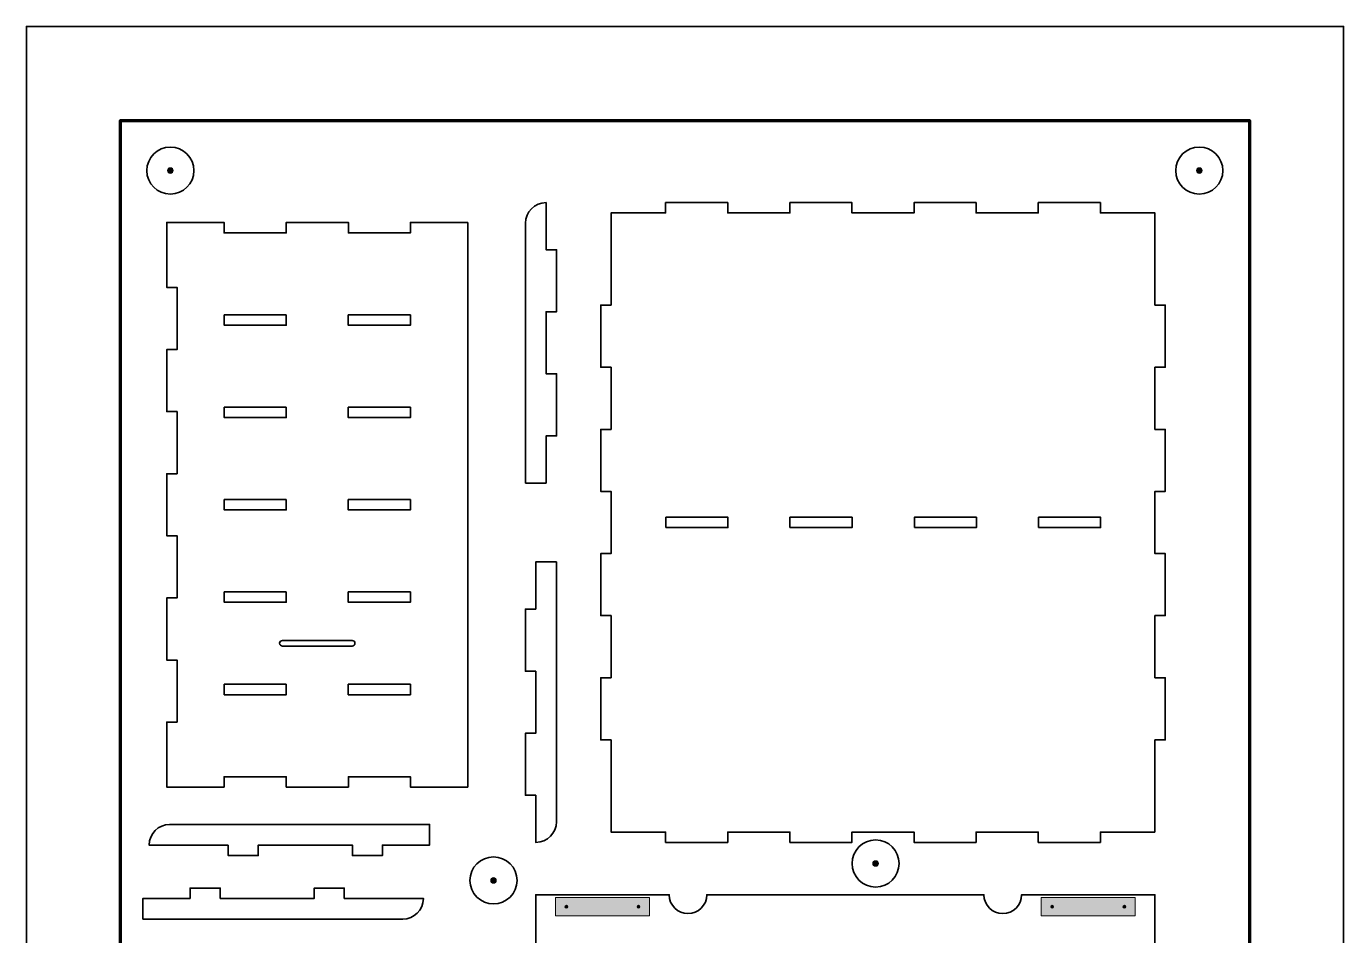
# Model space of a CAD drawing. Header units: millimetres. Extents: x 0 to 700, y -900 to 0.
# Drawn here: x 0 to 700, y -483 to 0 of the extents above; entities that cross this region are included whole.
import ezdxf

# ---------------------------------------------------------------- set-up
doc = ezdxf.new("R2010")
doc.units = ezdxf.units.MM
doc.header["$MEASUREMENT"] = 0
doc.layers.add('Layer 1', color=7, linetype='Continuous')

# ---------------------------------------------------------------- blocks, each defined once
blk = doc.blocks.new('block 2')
at = {"layer": 'Layer 1', "color": 22, "lineweight": 35, "true_color": 0xe42420}
for points in [[(599.72, -428.14), (599.72, -379.14), (605.22, -379.14), (605.22, -346.14), (599.72, -346.14), (599.72, -313.14), (605.22, -313.14), (605.22, -280.14), (599.72, -280.14), (599.72, -247.14), (605.22, -247.14), (605.22, -214.14), (599.72, -214.14), (599.72, -181.14), (605.22, -181.14), (605.22, -148.14), (599.72, -148.14), (599.72, -115.14), (599.72, -99.14), (570.72, -99.14), (570.72, -93.64), (537.72, -93.64), (537.72, -99.14), (504.72, -99.14), (504.72, -93.64), (471.72, -93.64), (471.72, -99.14), (438.72, -99.14), (438.72, -93.64), (405.72, -93.64), (405.72, -99.14), (372.72, -99.14), (372.72, -93.64), (339.72, -93.64), (339.72, -99.14), (310.72, -99.14), (310.72, -148.14), (305.22, -148.14), (305.22, -181.14), (310.72, -181.14), (310.72, -214.14), (305.22, -214.14), (305.22, -247.14), (310.72, -247.14), (310.72, -280.14), (305.22, -280.14), (305.22, -313.14), (310.72, -313.14), (310.72, -346.14), (305.22, -346.14), (305.22, -379.14), (310.72, -379.14), (310.72, -412.14), (310.72, -428.14), (339.72, -428.14), (339.72, -433.64), (372.72, -433.64), (372.72, -428.14), (405.72, -428.14), (405.72, -433.64), (438.72, -433.64), (438.72, -428.14), (471.72, -428.14), (471.72, -433.64), (504.72, -433.64), (504.72, -428.14), (537.72, -428.14), (537.72, -433.64), (570.72, -433.64), (570.72, -428.14), (599.72, -428.14)], [(339.82, -266.39), (372.82, -266.39), (372.82, -260.89), (339.82, -260.89), (339.82, -266.39)], [(405.78, -266.39), (438.78, -266.39), (438.78, -260.89), (405.78, -260.89), (405.78, -266.39)], [(471.88, -266.39), (504.88, -266.39), (504.88, -260.89), (471.88, -260.89), (471.88, -266.39)], [(537.85, -266.39), (570.85, -266.39), (570.85, -260.89), (537.85, -260.89), (537.85, -266.39)]]:
    blk.add_lwpolyline(points, dxfattribs=at)
blk = doc.blocks.new('block 3')
at = {"layer": 'Layer 1', "color": 22, "lineweight": 35, "true_color": 0xe42420}
for points in [[(107.27, -435.1), (107.27, -435.1), (107.27, -440.6), (107.27, -440.6), (107.27, -440.6), (123.27, -440.6), (123.27, -440.6), (123.27, -440.6), (123.27, -435.1), (123.27, -435.1), (123.27, -435.1), (173.24, -435.1), (173.24, -435.1), (173.24, -435.1), (173.24, -440.6), (173.24, -440.6), (173.24, -440.6), (189.24, -440.6), (189.24, -440.6), (189.24, -440.6), (189.24, -435.1), (189.24, -435.1), (189.24, -435.1), (214.27, -435.1), (214.27, -435.1), (214.27, -435.1), (214.27, -424.1), (214.27, -424.1), (214.27, -424.1), (192.27, -424.1), (192.27, -424.1), (192.27, -424.1), (76.24, -424.1), (76.24, -424.1), (76.24, -424.1), (76.24, -424.1), (76.24, -424.1), (70.18, -424.1), (65.27, -428.99), (65.24, -435.04), (65.24, -435.05), (65.24, -435.06), (65.24, -435.07), (65.24, -435.07), (65.24, -435.1), (65.24, -435.1), (65.24, -435.1), (65.24, -435.1), (65.24, -435.1), (65.24, -435.1), (107.27, -435.1), (107.27, -435.1)], [(168.96, -463.41), (168.96, -463.41), (168.96, -457.91), (168.96, -457.91), (168.96, -457.91), (152.96, -457.91), (152.96, -457.91), (152.96, -457.91), (152.96, -463.41), (152.96, -463.41), (152.96, -463.41), (103, -463.41), (103, -463.41), (103, -463.41), (103, -457.91), (103, -457.91), (103, -457.91), (87, -457.91), (87, -457.91), (87, -457.91), (87, -463.41), (87, -463.41), (87, -463.41), (61.97, -463.41), (61.97, -463.41), (61.97, -463.41), (61.97, -474.41), (61.97, -474.41), (61.97, -474.41), (83.97, -474.41), (83.97, -474.41), (83.97, -474.41), (199.99, -474.41), (199.99, -474.41), (199.99, -474.41), (200, -474.41), (200, -474.41), (206.05, -474.41), (210.96, -469.51), (210.99, -463.46), (210.99, -463.45), (210.99, -463.45), (210.99, -463.44), (210.99, -463.44), (210.99, -463.41), (210.99, -463.41), (210.99, -463.41), (210.99, -463.41), (210.99, -463.41), (210.99, -463.41), (168.96, -463.41), (168.96, -463.41)]]:
    blk.add_open_spline(points, degree=3, knots=[0, 0, 0, 0, 1, 1, 1, 2, 2, 2, 3, 3, 3, 4, 4, 4, 5, 5, 5, 6, 6, 6, 7, 7, 7, 8, 8, 8, 9, 9, 9, 10, 10, 10, 11, 11, 11, 12, 12, 12, 13, 13, 13, 14, 14, 14, 15, 15, 15, 16, 16, 16, 17, 17, 17, 17], dxfattribs=at)
blk = doc.blocks.new('block 4')
at = {"layer": 'Layer 1', "true_color": 0x1c1c1b}
h = blk.add_hatch(color=250, dxfattribs=at)
h.dxf.hatch_style = 2
edge = h.paths.add_edge_path()
edge.add_spline(control_points=[(248.24, -455.35), (247.41, -455.35), (246.74, -454.68), (246.74, -453.85), (246.74, -453.02), (247.41, -452.35), (248.24, -452.35), (249.07, -452.35), (249.74, -453.02), (249.74, -453.85), (249.74, -454.68), (249.07, -455.35), (248.24, -455.35)], knot_values=[0, 0, 0, 0, 1, 1, 1, 2, 2, 2, 3, 3, 3, 4, 4, 4, 4], degree=3, periodic=1)
at = {"layer": 'Layer 1', "color": 197, "lineweight": 35, "true_color": 0x662382}
blk.add_open_spline([(248.24, -466.35), (241.34, -466.35), (235.74, -460.76), (235.74, -453.85), (235.74, -446.95), (241.34, -441.35), (248.24, -441.35), (255.14, -441.35), (260.74, -446.95), (260.74, -453.85), (260.74, -460.76), (255.14, -466.35), (248.24, -466.35)], degree=3, knots=[0, 0, 0, 0, 1, 1, 1, 2, 2, 2, 3, 3, 3, 4, 4, 4, 4], dxfattribs=at)
at = {"layer": 'Layer 1', "lineweight": 0}
blk.add_open_spline([(248.24, -455.35), (247.41, -455.35), (246.74, -454.68), (246.74, -453.85), (246.74, -453.02), (247.41, -452.35), (248.24, -452.35), (249.07, -452.35), (249.74, -453.02), (249.74, -453.85), (249.74, -454.68), (249.07, -455.35), (248.24, -455.35)], degree=3, knots=[0, 0, 0, 0, 1, 1, 1, 2, 2, 2, 3, 3, 3, 4, 4, 4, 4], dxfattribs=at)
blk = doc.blocks.new('block 6')
at = {"layer": 'Layer 1', "true_color": 0x1c1c1b}
h = blk.add_hatch(color=250, dxfattribs=at)
h.dxf.hatch_style = 2
edge = h.paths.add_edge_path()
edge.add_spline(control_points=[(623.29, -78.15), (622.47, -78.15), (621.79, -77.48), (621.79, -76.65), (621.79, -75.83), (622.47, -75.15), (623.29, -75.15), (624.12, -75.15), (624.79, -75.83), (624.79, -76.65), (624.79, -77.48), (624.12, -78.15), (623.29, -78.15)], knot_values=[0, 0, 0, 0, 1, 1, 1, 2, 2, 2, 3, 3, 3, 4, 4, 4, 4], degree=3, periodic=1)
at = {"layer": 'Layer 1', "color": 197, "lineweight": 35, "true_color": 0x662382}
blk.add_open_spline([(623.29, -89.15), (616.39, -89.15), (610.79, -83.56), (610.79, -76.65), (610.79, -69.75), (616.39, -64.15), (623.29, -64.15), (630.2, -64.15), (635.79, -69.75), (635.79, -76.65), (635.79, -83.56), (630.2, -89.15), (623.29, -89.15)], degree=3, knots=[0, 0, 0, 0, 1, 1, 1, 2, 2, 2, 3, 3, 3, 4, 4, 4, 4], dxfattribs=at)
at = {"layer": 'Layer 1', "lineweight": 0}
blk.add_open_spline([(623.29, -78.15), (622.47, -78.15), (621.79, -77.48), (621.79, -76.65), (621.79, -75.83), (622.47, -75.15), (623.29, -75.15), (624.12, -75.15), (624.79, -75.83), (624.79, -76.65), (624.79, -77.48), (624.12, -78.15), (623.29, -78.15)], degree=3, knots=[0, 0, 0, 0, 1, 1, 1, 2, 2, 2, 3, 3, 3, 4, 4, 4, 4], dxfattribs=at)
blk = doc.blocks.new('block 7')
at = {"layer": 'Layer 1', "true_color": 0x1c1c1b}
h = blk.add_hatch(color=250, dxfattribs=at)
h.dxf.hatch_style = 2
edge = h.paths.add_edge_path()
edge.add_spline(control_points=[(76.52, -78.15), (75.69, -78.15), (75.02, -77.48), (75.02, -76.65), (75.02, -75.83), (75.69, -75.15), (76.52, -75.15), (77.34, -75.15), (78.02, -75.83), (78.02, -76.65), (78.02, -77.48), (77.34, -78.15), (76.52, -78.15)], knot_values=[0, 0, 0, 0, 1, 1, 1, 2, 2, 2, 3, 3, 3, 4, 4, 4, 4], degree=3, periodic=1)
at = {"layer": 'Layer 1', "color": 197, "lineweight": 35, "true_color": 0x662382}
blk.add_open_spline([(76.52, -89.15), (69.61, -89.15), (64.02, -83.56), (64.02, -76.65), (64.02, -69.75), (69.61, -64.15), (76.52, -64.15), (83.42, -64.15), (89.02, -69.75), (89.02, -76.65), (89.02, -83.56), (83.42, -89.15), (76.52, -89.15)], degree=3, knots=[0, 0, 0, 0, 1, 1, 1, 2, 2, 2, 3, 3, 3, 4, 4, 4, 4], dxfattribs=at)
at = {"layer": 'Layer 1', "lineweight": 0}
blk.add_open_spline([(76.52, -78.15), (75.69, -78.15), (75.02, -77.48), (75.02, -76.65), (75.02, -75.83), (75.69, -75.15), (76.52, -75.15), (77.34, -75.15), (78.02, -75.83), (78.02, -76.65), (78.02, -77.48), (77.34, -78.15), (76.52, -78.15)], degree=3, knots=[0, 0, 0, 0, 1, 1, 1, 2, 2, 2, 3, 3, 3, 4, 4, 4, 4], dxfattribs=at)
blk = doc.blocks.new('block 8')
at = {"layer": 'Layer 1', "true_color": 0x1c1c1b}
h = blk.add_hatch(color=250, dxfattribs=at)
h.dxf.hatch_style = 2
edge = h.paths.add_edge_path()
edge.add_spline(control_points=[(76.52, -824.93), (75.69, -824.93), (75.02, -824.26), (75.02, -823.43), (75.02, -822.6), (75.69, -821.93), (76.52, -821.93), (77.34, -821.93), (78.02, -822.6), (78.02, -823.43), (78.02, -824.26), (77.34, -824.93), (76.52, -824.93)], knot_values=[0, 0, 0, 0, 1, 1, 1, 2, 2, 2, 3, 3, 3, 4, 4, 4, 4], degree=3, periodic=1)
at = {"layer": 'Layer 1', "color": 197, "lineweight": 35, "true_color": 0x662382}
blk.add_open_spline([(76.52, -835.93), (69.61, -835.93), (64.02, -830.34), (64.02, -823.43), (64.02, -816.53), (69.61, -810.93), (76.52, -810.93), (83.42, -810.93), (89.02, -816.53), (89.02, -823.43), (89.02, -830.34), (83.42, -835.93), (76.52, -835.93)], degree=3, knots=[0, 0, 0, 0, 1, 1, 1, 2, 2, 2, 3, 3, 3, 4, 4, 4, 4], dxfattribs=at)
at = {"layer": 'Layer 1', "lineweight": 0}
blk.add_open_spline([(76.52, -824.93), (75.69, -824.93), (75.02, -824.26), (75.02, -823.43), (75.02, -822.6), (75.69, -821.93), (76.52, -821.93), (77.34, -821.93), (78.02, -822.6), (78.02, -823.43), (78.02, -824.26), (77.34, -824.93), (76.52, -824.93)], degree=3, knots=[0, 0, 0, 0, 1, 1, 1, 2, 2, 2, 3, 3, 3, 4, 4, 4, 4], dxfattribs=at)
blk = doc.blocks.new('block 9')
at = {"layer": 'Layer 1', "true_color": 0x1c1c1b}
h = blk.add_hatch(color=250, dxfattribs=at)
h.dxf.hatch_style = 2
edge = h.paths.add_edge_path()
edge.add_spline(control_points=[(623.29, -824.93), (622.47, -824.93), (621.79, -824.26), (621.79, -823.43), (621.79, -822.6), (622.47, -821.93), (623.29, -821.93), (624.12, -821.93), (624.79, -822.6), (624.79, -823.43), (624.79, -824.26), (624.12, -824.93), (623.29, -824.93)], knot_values=[0, 0, 0, 0, 1, 1, 1, 2, 2, 2, 3, 3, 3, 4, 4, 4, 4], degree=3, periodic=1)
at = {"layer": 'Layer 1', "color": 197, "lineweight": 35, "true_color": 0x662382}
blk.add_open_spline([(623.29, -835.93), (616.39, -835.93), (610.79, -830.34), (610.79, -823.43), (610.79, -816.53), (616.39, -810.93), (623.29, -810.93), (630.2, -810.93), (635.79, -816.53), (635.79, -823.43), (635.79, -830.34), (630.2, -835.93), (623.29, -835.93)], degree=3, knots=[0, 0, 0, 0, 1, 1, 1, 2, 2, 2, 3, 3, 3, 4, 4, 4, 4], dxfattribs=at)
at = {"layer": 'Layer 1', "lineweight": 0}
blk.add_open_spline([(623.29, -824.93), (622.47, -824.93), (621.79, -824.26), (621.79, -823.43), (621.79, -822.6), (622.47, -821.93), (623.29, -821.93), (624.12, -821.93), (624.79, -822.6), (624.79, -823.43), (624.79, -824.26), (624.12, -824.93), (623.29, -824.93)], degree=3, knots=[0, 0, 0, 0, 1, 1, 1, 2, 2, 2, 3, 3, 3, 4, 4, 4, 4], dxfattribs=at)
blk = doc.blocks.new('block 5')
at = {"layer": 'Layer 1'}
for name in ['block 7', 'block 6', 'block 8', 'block 9']:
    blk.add_blockref(name, (0, 0), dxfattribs=at)
blk = doc.blocks.new('block 11')
at = {"layer": 'Layer 1', "color": 22, "lineweight": 35, "true_color": 0xe42420}
for points in [[(234.6, -104.23), (204.1, -104.23), (204.1, -109.73), (171.1, -109.73), (171.1, -104.23), (138.1, -104.23), (138.1, -109.73), (105.1, -109.73), (105.1, -104.23), (74.6, -104.23), (74.6, -138.73), (80.1, -138.73), (80.1, -171.73), (74.6, -171.73), (74.6, -204.73), (80.1, -204.73), (80.1, -237.73), (74.6, -237.73), (74.6, -270.73), (80.1, -270.73), (80.1, -303.73), (74.6, -303.73), (74.6, -336.73), (80.1, -336.73), (80.1, -369.73), (74.6, -369.73), (74.6, -404.23), (105.1, -404.23), (105.1, -398.73), (138.1, -398.73), (138.1, -404.23), (171.1, -404.23), (171.1, -398.73), (204.1, -398.73), (204.1, -404.23), (234.6, -404.23), (234.6, -104.23)], [(138.12, -153.31), (105.12, -153.31), (105.12, -158.81), (138.12, -158.81), (138.12, -153.31)], [(204.08, -153.31), (171.08, -153.31), (171.08, -158.81), (204.08, -158.81), (204.08, -153.31)], [(138.12, -202.39), (105.12, -202.39), (105.12, -207.89), (138.12, -207.89), (138.12, -202.39)], [(204.08, -202.39), (171.08, -202.39), (171.08, -207.89), (204.08, -207.89), (204.08, -202.39)], [(138.12, -251.48), (105.12, -251.48), (105.12, -256.98), (138.12, -256.98), (138.12, -251.48)], [(204.08, -251.48), (171.08, -251.48), (171.08, -256.98), (204.08, -256.98), (204.08, -251.48)], [(138.12, -300.56), (105.12, -300.56), (105.12, -306.06), (138.12, -306.06), (138.12, -300.56)], [(204.08, -300.56), (171.08, -300.56), (171.08, -306.06), (204.08, -306.06), (204.08, -300.56)], [(138.12, -349.64), (105.12, -349.64), (105.12, -355.14), (138.12, -355.14), (138.12, -349.64)], [(204.08, -349.64), (171.08, -349.64), (171.08, -355.14), (204.08, -355.14), (204.08, -349.64)]]:
    blk.add_lwpolyline(points, dxfattribs=at)
blk.add_open_spline([(134.6, -327.85), (134.6, -327.85), (134.6, -327.85), (134.6, -327.85), (134.6, -327.02), (135.27, -326.35), (136.1, -326.35), (136.1, -326.35), (173.1, -326.35), (173.1, -326.35), (173.93, -326.35), (174.6, -327.02), (174.6, -327.85), (174.6, -327.85), (174.6, -327.85), (174.6, -327.85), (174.6, -328.68), (173.93, -329.35), (173.1, -329.35), (173.1, -329.35), (136.1, -329.35), (136.1, -329.35), (135.27, -329.35), (134.6, -328.68), (134.6, -327.85)], degree=3, knots=[0, 0, 0, 0, 1, 1, 1, 2, 2, 2, 3, 3, 3, 4, 4, 4, 5, 5, 5, 6, 6, 6, 7, 7, 7, 8, 8, 8, 8], dxfattribs=at)
blk = doc.blocks.new('block 12')
at = {"layer": 'Layer 1', "true_color": 0x1c1c1b}
h = blk.add_hatch(color=250, dxfattribs=at)
h.dxf.hatch_style = 2
edge = h.paths.add_edge_path()
edge.add_spline(control_points=[(451.28, -446.35), (450.45, -446.35), (449.78, -445.68), (449.78, -444.85), (449.78, -444.02), (450.45, -443.35), (451.28, -443.35), (452.11, -443.35), (452.78, -444.02), (452.78, -444.85), (452.78, -445.68), (452.11, -446.35), (451.28, -446.35)], knot_values=[0, 0, 0, 0, 1, 1, 1, 2, 2, 2, 3, 3, 3, 4, 4, 4, 4], degree=3, periodic=1)
at = {"layer": 'Layer 1', "color": 197, "lineweight": 35, "true_color": 0x662382}
blk.add_open_spline([(451.28, -457.35), (444.38, -457.35), (438.78, -451.75), (438.78, -444.85), (438.78, -437.94), (444.38, -432.35), (451.28, -432.35), (458.19, -432.35), (463.78, -437.94), (463.78, -444.85), (463.78, -451.75), (458.19, -457.35), (451.28, -457.35)], degree=3, knots=[0, 0, 0, 0, 1, 1, 1, 2, 2, 2, 3, 3, 3, 4, 4, 4, 4], dxfattribs=at)
at = {"layer": 'Layer 1', "lineweight": 0}
blk.add_open_spline([(451.28, -446.35), (450.45, -446.35), (449.78, -445.68), (449.78, -444.85), (449.78, -444.02), (450.45, -443.35), (451.28, -443.35), (452.11, -443.35), (452.78, -444.02), (452.78, -444.85), (452.78, -445.68), (452.11, -446.35), (451.28, -446.35)], degree=3, knots=[0, 0, 0, 0, 1, 1, 1, 2, 2, 2, 3, 3, 3, 4, 4, 4, 4], dxfattribs=at)

msp = doc.modelspace()

# ---------------------------------------------------------------- hatches: boundary and pattern name
at = {"layer": 'Layer 1', "true_color": 0x66b32e}
h = msp.add_hatch(color=85, dxfattribs=at)
h.dxf.hatch_style = 2
h.paths.add_polyline_path([(281.16, -462.95), (281.16, -472.7), (331.16, -472.7), (331.16, -462.95)])
at = {"layer": 'Layer 1', "true_color": 0x1c1c1b}
h = msp.add_hatch(color=250, dxfattribs=at)
h.dxf.hatch_style = 2
edge = h.paths.add_edge_path()
edge.add_spline(control_points=[(286.98, -468.57), (286.57, -468.57), (286.23, -468.24), (286.23, -467.82), (286.23, -467.41), (286.57, -467.07), (286.98, -467.07), (287.4, -467.07), (287.73, -467.41), (287.73, -467.82), (287.73, -468.24), (287.4, -468.57), (286.98, -468.57)], knot_values=[0, 0, 0, 0, 1, 1, 1, 2, 2, 2, 3, 3, 3, 4, 4, 4, 4], degree=3, periodic=1)
h = msp.add_hatch(color=250, dxfattribs=at)
h.dxf.hatch_style = 2
edge = h.paths.add_edge_path()
edge.add_spline(control_points=[(325.33, -468.57), (324.92, -468.57), (324.58, -468.24), (324.58, -467.82), (324.58, -467.41), (324.92, -467.07), (325.33, -467.07), (325.75, -467.07), (326.08, -467.41), (326.08, -467.82), (326.08, -468.24), (325.75, -468.57), (325.33, -468.57)], knot_values=[0, 0, 0, 0, 1, 1, 1, 2, 2, 2, 3, 3, 3, 4, 4, 4, 4], degree=3, periodic=1)
at = {"layer": 'Layer 1', "true_color": 0x66b32e}
h = msp.add_hatch(color=85, dxfattribs=at)
h.dxf.hatch_style = 2
h.paths.add_polyline_path([(539.28, -462.95), (539.28, -472.7), (589.28, -472.7), (589.28, -462.95)])
at = {"layer": 'Layer 1', "true_color": 0x1c1c1b}
h = msp.add_hatch(color=250, dxfattribs=at)
h.dxf.hatch_style = 2
edge = h.paths.add_edge_path()
edge.add_spline(control_points=[(545.11, -468.57), (544.69, -468.57), (544.36, -468.24), (544.36, -467.82), (544.36, -467.41), (544.69, -467.07), (545.11, -467.07), (545.52, -467.07), (545.86, -467.41), (545.86, -467.82), (545.86, -468.24), (545.52, -468.57), (545.11, -468.57)], knot_values=[0, 0, 0, 0, 1, 1, 1, 2, 2, 2, 3, 3, 3, 4, 4, 4, 4], degree=3, periodic=1)
h = msp.add_hatch(color=250, dxfattribs=at)
h.dxf.hatch_style = 2
edge = h.paths.add_edge_path()
edge.add_spline(control_points=[(583.46, -468.57), (583.04, -468.57), (582.71, -468.24), (582.71, -467.82), (582.71, -467.41), (583.04, -467.07), (583.46, -467.07), (583.87, -467.07), (584.21, -467.41), (584.21, -467.82), (584.21, -468.24), (583.87, -468.57), (583.46, -468.57)], knot_values=[0, 0, 0, 0, 1, 1, 1, 2, 2, 2, 3, 3, 3, 4, 4, 4, 4], degree=3, periodic=1)

# ---------------------------------------------------------------- linework, layer by layer
at = {"layer": 'Layer 1', "color": 250, "lineweight": 35, "true_color": 0x1c1c1b}
msp.add_lwpolyline([(700, -900), (0, -900), (0, 0), (700, 0), (700, -900)], dxfattribs=at)
at = {"layer": 'Layer 1', "color": 250, "lineweight": 106, "true_color": 0x1c1c1b}
msp.add_lwpolyline([(650, -850), (50, -850), (50, -50), (650, -50), (650, -850)], dxfattribs=at)
at = {"layer": 'Layer 1', "lineweight": 0}
for points in [[(281.16, -462.95), (281.16, -472.7), (331.16, -472.7), (331.16, -462.95), (281.16, -462.95)], [(539.28, -462.95), (539.28, -472.7), (589.28, -472.7), (589.28, -462.95), (539.28, -462.95)]]:
    msp.add_lwpolyline(points, dxfattribs=at)
at = {"layer": 'Layer 1', "color": 22, "lineweight": 35, "true_color": 0xe42420}
for points, knots in [([(265.22, -242.67), (265.22, -242.67), (276.22, -242.67), (276.22, -242.67), (276.22, -242.67), (276.22, -217.64), (276.22, -217.64), (276.22, -217.64), (281.72, -217.64), (281.72, -217.64), (281.72, -217.64), (281.72, -200.64), (281.72, -200.64), (281.72, -200.64), (281.72, -184.64), (281.72, -184.64), (281.72, -184.64), (276.22, -184.64), (276.22, -184.64), (276.22, -184.64), (276.22, -151.67), (276.22, -151.67), (276.22, -151.67), (281.72, -151.67), (281.72, -151.67), (281.72, -151.67), (281.72, -134.67), (281.72, -134.67), (281.72, -134.67), (281.72, -118.67), (281.72, -118.67), (281.72, -118.67), (276.22, -118.67), (276.22, -118.67), (276.22, -118.67), (276.22, -93.64), (276.22, -93.64), (276.22, -93.64), (276.22, -93.64), (276.22, -93.64), (276.22, -93.64), (276.22, -93.64), (276.22, -93.64), (276.22, -93.64), (276.19, -93.64), (276.19, -93.64), (276.18, -93.64), (276.18, -93.64), (276.17, -93.64), (270.12, -93.67), (265.22, -98.59), (265.22, -104.64), (265.22, -104.64), (265.22, -104.64), (265.22, -104.64), (265.22, -104.64), (265.22, -220.67), (265.22, -220.67), (265.22, -220.67), (265.22, -242.67), (265.22, -242.67)], [0, 0, 0, 0, 1, 1, 1, 2, 2, 2, 3, 3, 3, 4, 4, 4, 5, 5, 5, 6, 6, 6, 7, 7, 7, 8, 8, 8, 9, 9, 9, 10, 10, 10, 11, 11, 11, 12, 12, 12, 13, 13, 13, 14, 14, 14, 15, 15, 15, 16, 16, 16, 17, 17, 17, 18, 18, 18, 19, 19, 19, 20, 20, 20, 20]), ([(281.72, -284.61), (281.72, -284.61), (270.72, -284.61), (270.72, -284.61), (270.72, -284.61), (270.72, -309.65), (270.72, -309.65), (270.72, -309.65), (265.22, -309.65), (265.22, -309.65), (265.22, -309.65), (265.22, -326.65), (265.22, -326.65), (265.22, -326.65), (265.22, -342.65), (265.22, -342.65), (265.22, -342.65), (270.72, -342.65), (270.72, -342.65), (270.72, -342.65), (270.72, -375.61), (270.72, -375.61), (270.72, -375.61), (265.22, -375.61), (265.22, -375.61), (265.22, -375.61), (265.22, -392.61), (265.22, -392.61), (265.22, -392.61), (265.22, -408.61), (265.22, -408.61), (265.22, -408.61), (270.72, -408.61), (270.72, -408.61), (270.72, -408.61), (270.72, -433.64), (270.72, -433.64), (270.72, -433.64), (270.72, -433.64), (270.72, -433.64), (270.72, -433.64), (270.72, -433.64), (270.72, -433.64), (270.72, -433.64), (270.74, -433.64), (270.74, -433.64), (270.75, -433.64), (270.76, -433.64), (270.77, -433.64), (276.82, -433.61), (281.72, -428.7), (281.72, -422.64), (281.72, -422.64), (281.72, -422.64), (281.72, -422.64), (281.72, -422.64), (281.72, -306.61), (281.72, -306.61), (281.72, -306.61), (281.72, -284.61), (281.72, -284.61)], [0, 0, 0, 0, 1, 1, 1, 2, 2, 2, 3, 3, 3, 4, 4, 4, 5, 5, 5, 6, 6, 6, 7, 7, 7, 8, 8, 8, 9, 9, 9, 10, 10, 10, 11, 11, 11, 12, 12, 12, 13, 13, 13, 14, 14, 14, 15, 15, 15, 16, 16, 16, 17, 17, 17, 18, 18, 18, 19, 19, 19, 20, 20, 20, 20]), ([(605.22, -524.95), (605.22, -524.95), (605.22, -491.95), (605.22, -491.95), (605.22, -491.95), (599.72, -491.95), (599.72, -491.95), (599.72, -491.95), (599.72, -461.45), (599.72, -461.45), (599.72, -461.45), (528.84, -461.45), (528.84, -461.45), (528.84, -466.97), (524.37, -471.45), (518.84, -471.45), (513.32, -471.45), (508.84, -466.97), (508.84, -461.45), (508.84, -461.45), (361.59, -461.45), (361.59, -461.45), (361.59, -466.97), (357.12, -471.45), (351.59, -471.45), (346.07, -471.45), (341.59, -466.97), (341.59, -461.45), (341.59, -461.45), (270.72, -461.45), (270.72, -461.45), (270.72, -461.45), (270.72, -491.95), (270.72, -491.95), (270.72, -491.95), (265.22, -491.95), (265.22, -491.95), (265.22, -491.95), (265.22, -524.95), (265.22, -524.95), (265.22, -524.95), (270.72, -524.95), (270.72, -524.95), (270.72, -524.95), (270.72, -557.95), (270.72, -557.95), (270.72, -557.95), (265.22, -557.95), (265.22, -557.95), (265.22, -557.95), (265.22, -590.95), (265.22, -590.95), (265.22, -590.95), (270.72, -590.95), (270.72, -590.95), (270.72, -590.95), (270.72, -621.45), (270.72, -621.45), (270.72, -621.45), (319.72, -621.45), (319.72, -621.45), (319.72, -621.45), (319.72, -615.95), (319.72, -615.95), (319.72, -615.95), (352.72, -615.95), (352.72, -615.95), (352.72, -615.95), (352.72, -621.45), (352.72, -621.45), (352.72, -621.45), (385.72, -621.45), (385.72, -621.45), (385.72, -621.45), (385.72, -615.95), (385.72, -615.95), (385.72, -615.95), (418.72, -615.95), (418.72, -615.95), (418.72, -615.95), (418.72, -621.45), (418.72, -621.45), (418.72, -621.45), (451.72, -621.45), (451.72, -621.45), (451.72, -621.45), (451.72, -615.95), (451.72, -615.95), (451.72, -615.95), (484.72, -615.95), (484.72, -615.95), (484.72, -615.95), (484.72, -621.45), (484.72, -621.45), (484.72, -621.45), (517.72, -621.45), (517.72, -621.45), (517.72, -621.45), (517.72, -615.95), (517.72, -615.95), (517.72, -615.95), (550.72, -615.95), (550.72, -615.95), (550.72, -615.95), (550.72, -621.45), (550.72, -621.45), (550.72, -621.45), (583.72, -621.45), (583.72, -621.45), (583.72, -621.45), (599.72, -621.45), (599.72, -621.45), (599.72, -621.45), (599.72, -590.95), (599.72, -590.95), (599.72, -590.95), (605.22, -590.95), (605.22, -590.95), (605.22, -590.95), (605.22, -557.95), (605.22, -557.95), (605.22, -557.95), (599.72, -557.95), (599.72, -557.95), (599.72, -557.95), (599.72, -524.95), (599.72, -524.95), (599.72, -524.95), (605.22, -524.95), (605.22, -524.95)], [0, 0, 0, 0, 1, 1, 1, 2, 2, 2, 3, 3, 3, 4, 4, 4, 5, 5, 5, 6, 6, 6, 7, 7, 7, 8, 8, 8, 9, 9, 9, 10, 10, 10, 11, 11, 11, 12, 12, 12, 13, 13, 13, 14, 14, 14, 15, 15, 15, 16, 16, 16, 17, 17, 17, 18, 18, 18, 19, 19, 19, 20, 20, 20, 21, 21, 21, 22, 22, 22, 23, 23, 23, 24, 24, 24, 25, 25, 25, 26, 26, 26, 27, 27, 27, 28, 28, 28, 29, 29, 29, 30, 30, 30, 31, 31, 31, 32, 32, 32, 33, 33, 33, 34, 34, 34, 35, 35, 35, 36, 36, 36, 37, 37, 37, 38, 38, 38, 39, 39, 39, 40, 40, 40, 41, 41, 41, 42, 42, 42, 43, 43, 43, 43])]:
    msp.add_open_spline(points, degree=3, knots=knots, dxfattribs=at)
at = {"layer": 'Layer 1', "lineweight": 0}
for points in [[(286.98, -468.57), (286.57, -468.57), (286.23, -468.24), (286.23, -467.82), (286.23, -467.41), (286.57, -467.07), (286.98, -467.07), (287.4, -467.07), (287.73, -467.41), (287.73, -467.82), (287.73, -468.24), (287.4, -468.57), (286.98, -468.57)], [(325.33, -468.57), (324.92, -468.57), (324.58, -468.24), (324.58, -467.82), (324.58, -467.41), (324.92, -467.07), (325.33, -467.07), (325.75, -467.07), (326.08, -467.41), (326.08, -467.82), (326.08, -468.24), (325.75, -468.57), (325.33, -468.57)], [(545.11, -468.57), (544.69, -468.57), (544.36, -468.24), (544.36, -467.82), (544.36, -467.41), (544.69, -467.07), (545.11, -467.07), (545.52, -467.07), (545.86, -467.41), (545.86, -467.82), (545.86, -468.24), (545.52, -468.57), (545.11, -468.57)], [(583.46, -468.57), (583.04, -468.57), (582.71, -468.24), (582.71, -467.82), (582.71, -467.41), (583.04, -467.07), (583.46, -467.07), (583.87, -467.07), (584.21, -467.41), (584.21, -467.82), (584.21, -468.24), (583.87, -468.57), (583.46, -468.57)]]:
    msp.add_open_spline(points, degree=3, knots=[0, 0, 0, 0, 1, 1, 1, 2, 2, 2, 3, 3, 3, 4, 4, 4, 4], dxfattribs=at)

# ---------------------------------------------------------------- block references
at = {"layer": 'Layer 1'}
for name in ['block 5', 'block 2', 'block 11', 'block 3', 'block 12', 'block 4']:
    msp.add_blockref(name, (0, 0), dxfattribs=at)

doc.saveas('drawing.dxf')
